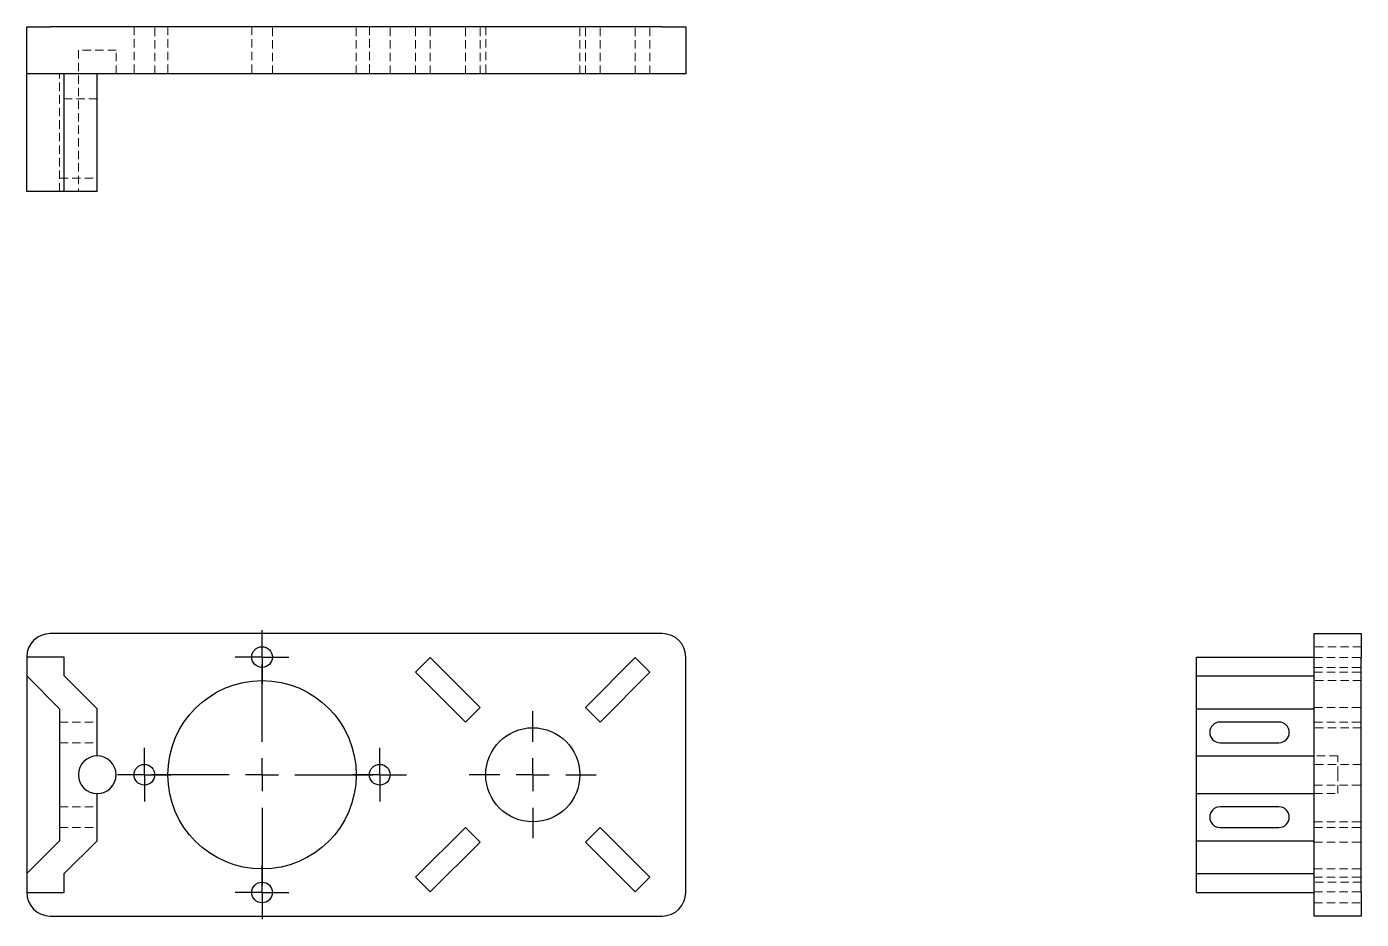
# Model space of a CAD drawing. Header units: millimetres. Extents: x 33 to 236, y 35 to 170.
import ezdxf

# ---------------------------------------------------------------- set-up
doc = ezdxf.new("R2010")
doc.units = ezdxf.units.MM
doc.linetypes.add('HIDDEN', pattern=[1.905, 1.27, -0.635])
doc.layers.add('10', color=7, linetype='Continuous')

# ---------------------------------------------------------------- blocks, each defined once
blk = doc.blocks.new('SW_CENTERMARKSYMBOL_0')
at = {"layer": '10', "color": 0}
for p, q in [((0, 5), (0, 16.79)), ((0, 0), (0, 2.5)), ((-5, 0), (-16.79, 0)), ((0, 0), (-2.5, 0)), ((0, 0), (0, -2.5)), ((0, 0), (2.5, 0)), ((5, 0), (16.79, 0)), ((0, -5), (0, -16.79))]:
    blk.add_line(p, q, dxfattribs=at)
blk = doc.blocks.new('SW_CENTERMARKSYMBOL_1')
at = {"layer": '10', "color": 0}
for p, q in [((0, 2.5), (0, 4.07)), ((0, 0), (0, 2.5)), ((-2.5, 0), (-4.07, 0)), ((0, 0), (-2.5, 0)), ((0, 0), (0, -2.5)), ((0, 0), (2.5, 0)), ((2.5, 0), (4.07, 0)), ((0, -2.5), (0, -4.07))]:
    blk.add_line(p, q, dxfattribs=at)
blk = doc.blocks.new('SW_CENTERMARKSYMBOL_2')
at = {"layer": '10', "color": 0}
for p, q in [((0, 2.5), (0, 4.07)), ((0, 0), (0, 2.5)), ((-2.5, 0), (-4.07, 0)), ((0, 0), (-2.5, 0)), ((0, 0), (0, -2.5)), ((0, 0), (2.5, 0)), ((2.5, 0), (4.07, 0)), ((0, -2.5), (0, -4.07))]:
    blk.add_line(p, q, dxfattribs=at)
blk = doc.blocks.new('SW_CENTERMARKSYMBOL_3')
at = {"layer": '10', "color": 0}
for p, q in [((0, 2.5), (0, 4.07)), ((0, 0), (0, 2.5)), ((-2.5, 0), (-4.07, 0)), ((0, 0), (-2.5, 0)), ((0, 0), (0, -2.5)), ((0, 0), (2.5, 0)), ((2.5, 0), (4.07, 0)), ((0, -2.5), (0, -4.07))]:
    blk.add_line(p, q, dxfattribs=at)
blk = doc.blocks.new('SW_CENTERMARKSYMBOL_4')
at = {"layer": '10', "color": 0}
for p, q in [((0, 2.5), (0, 4.07)), ((0, 0), (0, 2.5)), ((-2.5, 0), (-4.07, 0)), ((0, 0), (-2.5, 0)), ((0, 0), (0, -2.5)), ((0, 0), (2.5, 0)), ((2.5, 0), (4.07, 0)), ((0, -2.5), (0, -4.07))]:
    blk.add_line(p, q, dxfattribs=at)
blk = doc.blocks.new('SW_CENTERMARKSYMBOL_5')
at = {"layer": '10', "color": 0}
for p, q in [((0, 5), (0, 9.64)), ((0, 0), (0, 2.5)), ((-5, 0), (-9.64, 0)), ((0, 0), (-2.5, 0)), ((0, 0), (0, -2.5)), ((0, 0), (2.5, 0)), ((5, 0), (9.64, 0)), ((0, -5), (0, -9.64))]:
    blk.add_line(p, q, dxfattribs=at)

msp = doc.modelspace()

# ---------------------------------------------------------------- linework, layer by layer
at = {"color": 7, "linetype": 'Continuous', "lineweight": 25}
for p, q in [((33, 163.36), (33, 170.5)), ((33, 170.5), (36.57, 170.5)), ((129.43, 170.5), (36.57, 170.5)), ((129.43, 170.5), (133, 170.5)), ((133, 170.5), (133, 163.36)), ((36.57, 163.36), (33, 163.36)), ((33, 145.5), (33, 163.36)), ((129.43, 163.36), (36.57, 163.36)), ((38.71, 145.5), (38.71, 163.36)), ((43.71, 145.5), (43.71, 163.36)), ((133, 163.36), (129.43, 163.36)), ((38.71, 145.5), (33, 145.5)), ((43.71, 145.5), (38.71, 145.5)), ((129.43, 78.43), (36.57, 78.43)), ((228.36, 78.43), (235.5, 78.43)), ((228.36, 74.86), (228.36, 78.43)), ((235.5, 78.43), (235.5, 74.86)), ((33, 74.86), (33, 72)), ((38.71, 74.86), (33, 74.86)), ((38.71, 72), (38.71, 74.86)), ((94.23, 74.78), (92.01, 72.56)), ((101.81, 67.2), (94.23, 74.78)), ((125.34, 74.78), (117.77, 67.2)), ((127.56, 72.56), (125.34, 74.78)), ((133, 39.14), (133, 74.86)), ((210.5, 74.86), (228.36, 74.86)), ((210.5, 72), (210.5, 74.86)), ((228.36, 39.14), (228.36, 74.86)), ((235.5, 39.14), (235.5, 74.86)), ((33, 72), (38, 67)), ((33, 72), (33, 42)), ((43.71, 67), (38.71, 72)), ((92.01, 72.56), (99.58, 64.98)), ((119.99, 64.98), (127.56, 72.56)), ((210.5, 67), (210.5, 72)), ((210.5, 72), (228.36, 72)), ((38, 67), (38, 47)), ((43.71, 59.86), (43.71, 67)), ((99.58, 64.98), (101.81, 67.2)), ((117.77, 67.2), (119.99, 64.98)), ((210.5, 59.86), (210.5, 67)), ((210.5, 67), (228.36, 67)), ((223, 65), (214.07, 65)), ((214.07, 61.86), (223, 61.86)), ((210.5, 54.14), (210.5, 59.86)), ((210.5, 59.86), (228.36, 59.86)), ((43.71, 47), (43.71, 54.14)), ((210.5, 54.14), (228.36, 54.14)), ((210.5, 47), (210.5, 54.14)), ((223, 52.14), (214.07, 52.14)), ((99.58, 49.02), (92.01, 41.44)), ((101.81, 46.8), (99.58, 49.02)), ((119.99, 49.02), (117.77, 46.8)), ((127.56, 41.44), (119.99, 49.02)), ((214.07, 49), (223, 49)), ((38, 47), (33, 42)), ((38.71, 42), (43.71, 47)), ((94.23, 39.22), (101.81, 46.8)), ((117.77, 46.8), (125.34, 39.22)), ((210.5, 47), (228.36, 47)), ((210.5, 42), (210.5, 47)), ((33, 42), (33, 39.14)), ((38.71, 39.14), (38.71, 42)), ((92.01, 41.44), (94.23, 39.22)), ((125.34, 39.22), (127.56, 41.44)), ((210.5, 42), (228.36, 42)), ((210.5, 39.14), (210.5, 42)), ((33, 39.14), (38.71, 39.14)), ((210.5, 39.14), (228.36, 39.14)), ((228.36, 35.57), (228.36, 39.14)), ((235.5, 39.14), (235.5, 35.57)), ((36.57, 35.57), (129.43, 35.57)), ((235.5, 35.57), (228.36, 35.57))]:
    msp.add_line(p, q, dxfattribs=at)
at = {"color": 7, "linetype": 'HIDDEN', "lineweight": 18}
for p, q in [((49.29, 170.5), (49.29, 163.36)), ((52.43, 163.36), (52.43, 170.5)), ((54.43, 170.5), (54.43, 163.36)), ((67.14, 170.5), (67.14, 163.36)), ((70.29, 163.36), (70.29, 170.5)), ((83, 163.36), (83, 170.5)), ((85, 170.5), (85, 163.36)), ((88.14, 163.36), (88.14, 170.5)), ((92.01, 163.36), (92.01, 170.5)), ((94.23, 163.36), (94.23, 170.5)), ((99.58, 163.36), (99.58, 170.5)), ((101.81, 163.36), (101.81, 170.5)), ((102.64, 170.5), (102.64, 163.36)), ((116.93, 163.36), (116.93, 170.5)), ((117.77, 163.36), (117.77, 170.5)), ((119.99, 163.36), (119.99, 170.5)), ((125.34, 163.36), (125.34, 170.5)), ((127.56, 163.36), (127.56, 170.5)), ((46.57, 166.93), (40.86, 166.93)), ((40.86, 166.93), (40.86, 145.5)), ((46.57, 163.36), (46.57, 166.93)), ((38, 145.5), (38, 163.36)), ((43.71, 159.57), (38, 159.57)), ((38, 147.5), (43.71, 147.5)), ((235.5, 76.43), (228.36, 76.43)), ((228.36, 74.78), (235.5, 74.78)), ((228.36, 73.29), (235.5, 73.29)), ((228.36, 72.56), (235.5, 72.56)), ((235.5, 71.29), (228.36, 71.29)), ((228.36, 67.2), (235.5, 67.2)), ((38, 65), (43.71, 65)), ((228.36, 64.98), (235.5, 64.98)), ((235.5, 64.14), (228.36, 64.14)), ((38, 61.86), (43.71, 61.86)), ((231.93, 59.86), (228.36, 59.86)), ((231.93, 57), (231.93, 59.86)), ((235.5, 58.57), (228.36, 58.57)), ((231.93, 54.14), (231.93, 57)), ((228.36, 55.43), (235.5, 55.43)), ((228.36, 54.14), (231.93, 54.14)), ((38, 52.14), (43.71, 52.14)), ((38, 49), (43.71, 49)), ((228.36, 49.86), (235.5, 49.86)), ((228.36, 49.02), (235.5, 49.02)), ((228.36, 46.8), (235.5, 46.8)), ((228.36, 42.71), (235.5, 42.71)), ((228.36, 41.44), (235.5, 41.44)), ((235.5, 40.71), (228.36, 40.71)), ((228.36, 39.22), (235.5, 39.22)), ((228.36, 37.57), (235.5, 37.57))]:
    msp.add_line(p, q, dxfattribs=at)
at = {"color": 7, "linetype": 'Continuous', "lineweight": 25}
for centre, radius in [((68.71, 74.86), 1.57), ((68.71, 57), 14.29), ((109.79, 57), 7.14), ((50.86, 57), 1.57), ((86.57, 57), 1.57), ((68.71, 39.14), 1.57)]:
    msp.add_circle(centre, radius, dxfattribs=at)
for centre, radius, start, end in [((36.57, 74.86), 3.57, 90, 180), ((129.43, 74.86), 3.57, 0, 90), ((214.07, 63.43), 1.57, 90, 270), ((223, 63.43), 1.57, 270, 90), ((43.71, 57), 2.86, 90, 270), ((43.71, 57), 2.86, 270, 90), ((214.07, 50.57), 1.57, 90, 270), ((223, 50.57), 1.57, 270, 90), ((36.57, 39.14), 3.57, 180, 270), ((129.43, 39.14), 3.57, 270, 0)]:
    msp.add_arc(centre, radius, start, end, dxfattribs=at)

# ---------------------------------------------------------------- block references
at = {"layer": '10'}
for name, p in [('SW_CENTERMARKSYMBOL_2', (68.71, 74.86)), ('SW_CENTERMARKSYMBOL_0', (68.71, 57)), ('SW_CENTERMARKSYMBOL_5', (109.79, 57)), ('SW_CENTERMARKSYMBOL_3', (50.86, 57)), ('SW_CENTERMARKSYMBOL_1', (86.57, 57)), ('SW_CENTERMARKSYMBOL_4', (68.71, 39.14))]:
    msp.add_blockref(name, p, dxfattribs=at)

doc.saveas('drawing.dxf')
